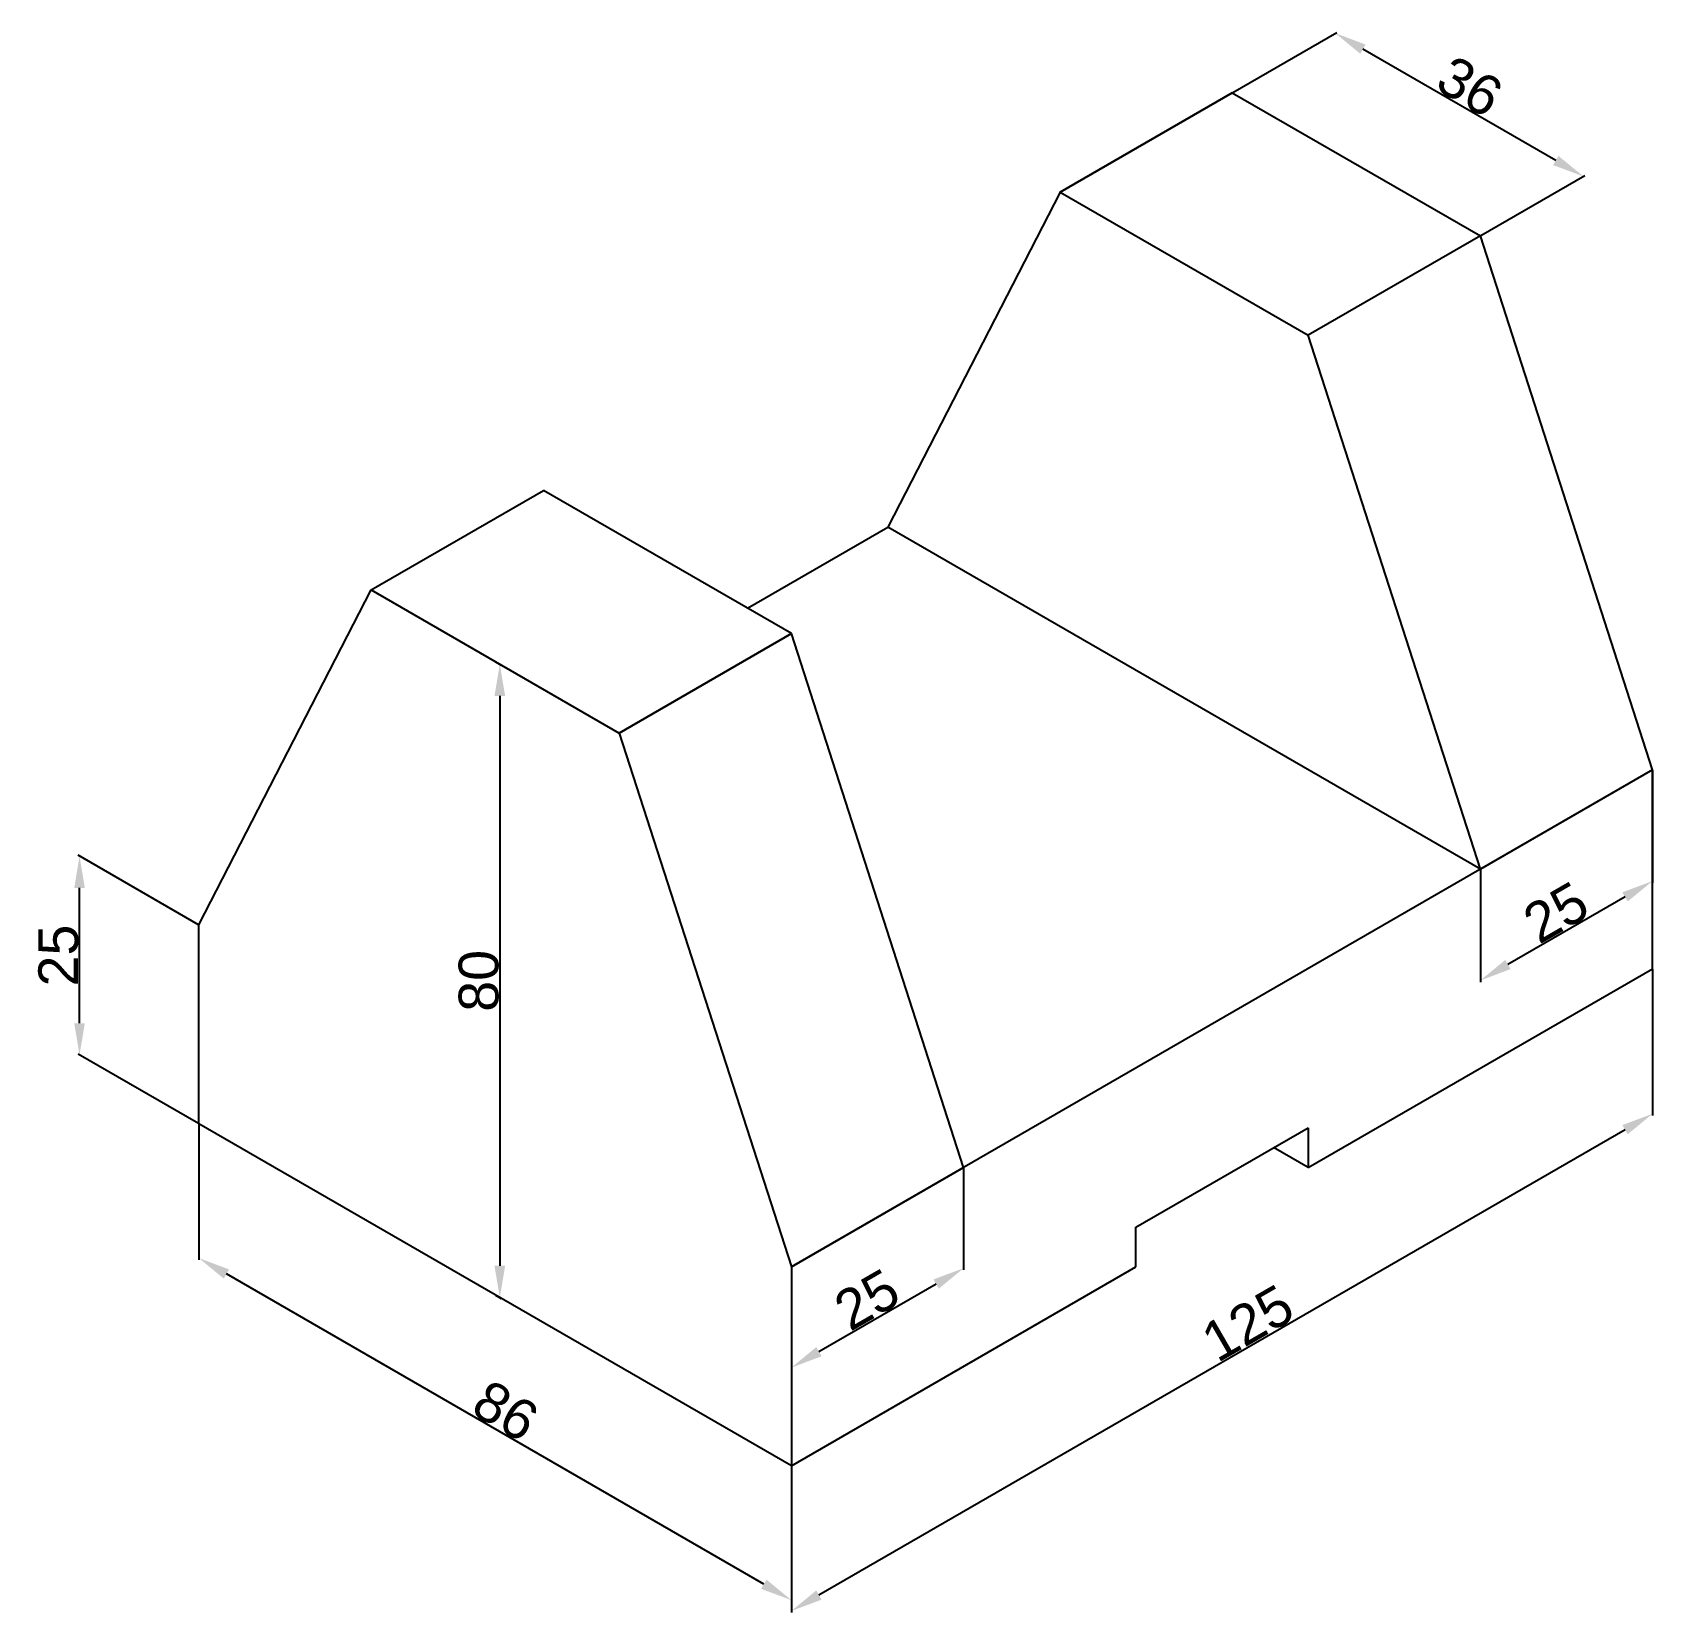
# Model space of a CAD drawing. Header units: centimetres. Extents: x 392 to 596, y 126 to 325.
import ezdxf

# ---------------------------------------------------------------- set-up
doc = ezdxf.new("R2010")
doc.units = ezdxf.units.CM
doc.header["$MEASUREMENT"] = 0
doc.styles.get("Standard").update_dxf_attribs({"font": 'arial.ttf'})
doc.dimstyles.get("Standard").update_dxf_attribs({"dimtxt": 5, "dimasz": 4, "dimexe": 0.18, "dimexo": 0.0625, "dimgap": 0.09, "dimtad": 1, "dimdec": 0, "dimzin": 0, "dimdsep": 46, "dimtxsty": 'Standard', "dimcen": 0.09, "dimclrd": 2, "dimclre": 2, "dimclrt": 2, "dimadec": 0, "dimazin": 0, "dimtfac": 1, "dimtdec": 0, "dimtofl": 0, "dimtmove": 0, "dimatfit": 3, "dimfxl": 1, "dimtfillclr": 2, "dimtolj": 1, "dimtzin": 0, "dimarcsym": 0})

# ---------------------------------------------------------------- blocks, each defined once
blk = doc.blocks.new('*D2')
at = {"color": 2, "lineweight": -2, "transparency": 16777216}
for p, q in [((595.68, 232.29), (595.68, 218.18)), ((574.03, 219.79), (574.03, 205.68)), ((592.22, 216.39), (577.49, 207.89))]:
    blk.add_line(p, q, dxfattribs=at)
at = {"color": 2, "transparency": 16777216}
for points in [[(591.88, 216.97), (592.55, 215.82), (595.68, 218.39)], [(577.16, 208.47), (577.83, 207.32), (574.03, 205.89)]]:
    blk.add_solid(points, dxfattribs=at)
at = {"layer": 'Defpoints', "color": 0, "transparency": 16777216}
for p in [(595.68, 232.37), (574.03, 219.87), (574.03, 205.89)]:
    blk.add_point(p, dxfattribs=at)
at = {"color": 2, "transparency": 16777216, "insert": (583.53, 214.43), "char_height": 5, "attachment_point": 5, "rotation": 30}
blk.add_mtext('\\A1;25', dxfattribs=at)
blk = doc.blocks.new('*D3')
at = {"color": 2, "lineweight": -2, "transparency": 16777216}
for p, q in [((509.08, 182.29), (509.08, 169.51)), ((487.43, 169.79), (487.43, 157.01)), ((505.61, 167.72), (490.89, 159.22))]:
    blk.add_line(p, q, dxfattribs=at)
at = {"color": 2, "transparency": 16777216}
for points in [[(505.28, 168.3), (505.95, 167.14), (509.08, 169.72)], [(490.56, 159.8), (491.22, 158.64), (487.43, 157.22)]]:
    blk.add_solid(points, dxfattribs=at)
at = {"layer": 'Defpoints', "color": 0, "transparency": 16777216}
for p in [(509.08, 182.37), (487.43, 169.87), (487.43, 157.22)]:
    blk.add_point(p, dxfattribs=at)
at = {"color": 2, "transparency": 16777216, "insert": (496.93, 165.76), "char_height": 5, "attachment_point": 5, "rotation": 30}
blk.add_mtext('\\A1;25', dxfattribs=at)
blk = doc.blocks.new('*D4')
at = {"color": 2, "lineweight": -2, "transparency": 16777216}
for p, q in [((595.68, 207.29), (595.68, 188.92)), ((592.22, 187.13), (490.89, 128.63)), ((487.43, 144.79), (487.43, 126.42))]:
    blk.add_line(p, q, dxfattribs=at)
at = {"color": 2, "transparency": 16777216}
for points in [[(591.88, 187.71), (592.55, 186.55), (595.68, 189.13)], [(490.56, 129.21), (491.22, 128.05), (487.43, 126.63)]]:
    blk.add_solid(points, dxfattribs=at)
at = {"layer": 'Defpoints', "color": 0, "transparency": 16777216}
for p in [(595.68, 207.37), (487.43, 144.87), (487.43, 126.63)]:
    blk.add_point(p, dxfattribs=at)
at = {"color": 2, "transparency": 16777216, "insert": (544.78, 162.8), "char_height": 5, "attachment_point": 5, "rotation": 30}
blk.add_mtext('\\A1;125', dxfattribs=at)
blk = doc.blocks.new('*D5')
at = {"color": 2, "lineweight": -2, "transparency": 16777216}
for p, q in [((412.95, 187.79), (412.95, 170.78)), ((483.96, 129.99), (416.41, 168.99)), ((487.43, 144.79), (487.43, 127.78))]:
    blk.add_line(p, q, dxfattribs=at)
at = {"color": 2, "transparency": 16777216}
for points in [[(416.75, 169.57), (416.08, 168.41), (412.95, 170.99)], [(484.3, 130.57), (483.63, 129.41), (487.43, 127.99)]]:
    blk.add_solid(points, dxfattribs=at)
at = {"layer": 'Defpoints', "color": 0, "transparency": 16777216}
for p in [(412.95, 187.87), (412.95, 170.99), (487.43, 144.87)]:
    blk.add_point(p, dxfattribs=at)
at = {"color": 2, "transparency": 16777216, "insert": (451.51, 151.78), "char_height": 5, "attachment_point": 5, "rotation": 330}
blk.add_mtext('\\A1;86', dxfattribs=at)
blk = doc.blocks.new('*D6')
at = {"color": 2, "lineweight": -2, "transparency": 16777216}
for p, q in [((412.89, 212.9), (397.77, 221.63)), ((397.95, 200.52), (397.95, 217.52)), ((412.89, 187.9), (397.77, 196.63))]:
    blk.add_line(p, q, dxfattribs=at)
at = {"color": 2, "transparency": 16777216}
for points in [[(397.29, 217.52), (398.62, 217.52), (397.95, 221.52)], [(397.29, 200.52), (398.62, 200.52), (397.95, 196.52)]]:
    blk.add_solid(points, dxfattribs=at)
at = {"layer": 'Defpoints', "color": 0, "transparency": 16777216}
for p in [(397.95, 221.52), (412.95, 212.87), (412.95, 187.87)]:
    blk.add_point(p, dxfattribs=at)
at = {"color": 2, "transparency": 16777216, "insert": (395.31, 209.02), "char_height": 5, "attachment_point": 5, "rotation": 90}
blk.add_mtext('\\A1;25', dxfattribs=at)
blk = doc.blocks.new('*D7')
at = {"color": 2, "lineweight": -2, "transparency": 16777216}
for p, q in [((542.92, 317.52), (555.98, 325.07)), ((583.52, 308.97), (559.27, 322.97)), ((574.09, 299.52), (587.16, 307.07))]:
    blk.add_line(p, q, dxfattribs=at)
at = {"color": 2, "transparency": 16777216}
for points in [[(559.6, 323.54), (558.93, 322.39), (555.8, 324.97)], [(583.85, 309.54), (583.18, 308.39), (586.98, 306.97)]]:
    blk.add_solid(points, dxfattribs=at)
at = {"layer": 'Defpoints', "color": 0, "transparency": 16777216}
for p in [(555.8, 324.97), (542.85, 317.49), (574.03, 299.49)]:
    blk.add_point(p, dxfattribs=at)
at = {"color": 2, "transparency": 16777216, "insert": (572.71, 318.26), "char_height": 5, "attachment_point": 5, "rotation": 330}
blk.add_mtext('\\A1;36', dxfattribs=at)
blk = doc.blocks.new('*D8')
at = {"color": 2, "lineweight": -2, "transparency": 16777216}
for p, q in [((450.25, 245.95), (450.96, 245.54)), ((450.78, 241.65), (450.78, 170.02)), ((450.25, 166.33), (450.96, 165.92))]:
    blk.add_line(p, q, dxfattribs=at)
at = {"color": 2, "transparency": 16777216}
for points in [[(450.11, 241.65), (451.45, 241.65), (450.78, 245.65)], [(450.11, 170.02), (451.45, 170.02), (450.78, 166.02)]]:
    blk.add_solid(points, dxfattribs=at)
at = {"layer": 'Defpoints', "color": 0, "transparency": 16777216}
for p in [(450.19, 245.99), (450.19, 166.37), (450.78, 166.02)]:
    blk.add_point(p, dxfattribs=at)
at = {"color": 2, "transparency": 16777216, "insert": (448.14, 205.84), "char_height": 5, "attachment_point": 5, "rotation": 90}
blk.add_mtext('\\A1;80', dxfattribs=at)

msp = doc.modelspace()

# ---------------------------------------------------------------- linework, layer by layer
for p, q in [((542.85, 317.49), (521.2, 304.99)), ((521.2, 304.99), (542.85, 317.49)), ((542.85, 317.49), (574.03, 299.49)), ((521.2, 304.99), (499.55, 262.87)), ((521.2, 304.99), (552.38, 286.99)), ((574.03, 299.49), (552.38, 286.99)), ((595.68, 232.37), (574.03, 299.49)), ((574.03, 219.87), (552.38, 286.99)), ((434.6, 254.99), (456.25, 267.49)), ((487.43, 249.49), (456.25, 267.49)), ((481.9, 252.68), (499.55, 262.87)), ((574.03, 219.87), (499.55, 262.87)), ((412.95, 212.87), (434.6, 254.99)), ((434.6, 254.99), (465.78, 236.99)), ((465.78, 236.99), (487.43, 249.49)), ((487.43, 249.49), (465.78, 236.99)), ((509.08, 182.37), (487.43, 249.49)), ((465.78, 236.99), (487.43, 169.87)), ((595.68, 232.37), (487.43, 169.87)), ((595.68, 232.37), (574.03, 219.87)), ((595.68, 207.37), (595.68, 232.37)), ((412.95, 187.87), (412.95, 212.87)), ((552.38, 182.37), (595.68, 207.37)), ((487.43, 144.87), (412.95, 187.87)), ((530.73, 174.87), (552.38, 187.37)), ((552.38, 187.37), (552.38, 182.37)), ((552.38, 182.37), (548.05, 184.87)), ((487.43, 169.87), (509.08, 182.37)), ((530.73, 169.87), (530.73, 174.87)), ((487.43, 169.87), (487.43, 144.87)), ((487.43, 144.87), (530.73, 169.87))]:
    msp.add_line(p, q)

# ---------------------------------------------------------------- dimensions: what is measured, and where the dimension line sits
for p1, p2, distance, picture, middle in [((574.03, 299.49), (542.85, 317.49), -12.95, '*D7', (572.71, 318.26)), ((595.68, 232.37), (574.03, 219.87), 12.1, '*D2', (583.53, 214.43)), ((487.43, 144.87), (412.95, 187.87), 14.62, '*D5', (451.51, 151.78)), ((509.08, 182.37), (487.43, 169.87), 10.95, '*D3', (496.93, 165.76))]:
    dim = msp.add_aligned_dim(p1=p1, p2=p2, distance=distance, dimstyle='Standard')
    dim.commit()
    dim.dimension.update_dxf_attribs({"geometry": picture, "text_midpoint": middle})
for base, p1, p2, picture, middle in [((450.78, 166.02), (450.19, 245.99), (450.19, 166.37), '*D8', (448.14, 205.84)), ((397.95, 221.52), (412.95, 187.87), (412.95, 212.87), '*D6', (395.31, 209.02))]:
    dim = msp.add_linear_dim(base=base, p1=p1, p2=p2, angle=90, dimstyle='Standard')
    dim.commit()
    dim.dimension.update_dxf_attribs({"geometry": picture, "text_midpoint": middle})
dim = msp.add_linear_dim(base=(487.43, 126.63), p1=(595.68, 207.37), p2=(487.43, 144.87), angle=210, dimstyle='Standard')
dim.commit()
dim.dimension.update_dxf_attribs({"geometry": '*D4', "text_midpoint": (546.1, 160.51), "dimtype": 161})

doc.saveas('drawing.dxf')
